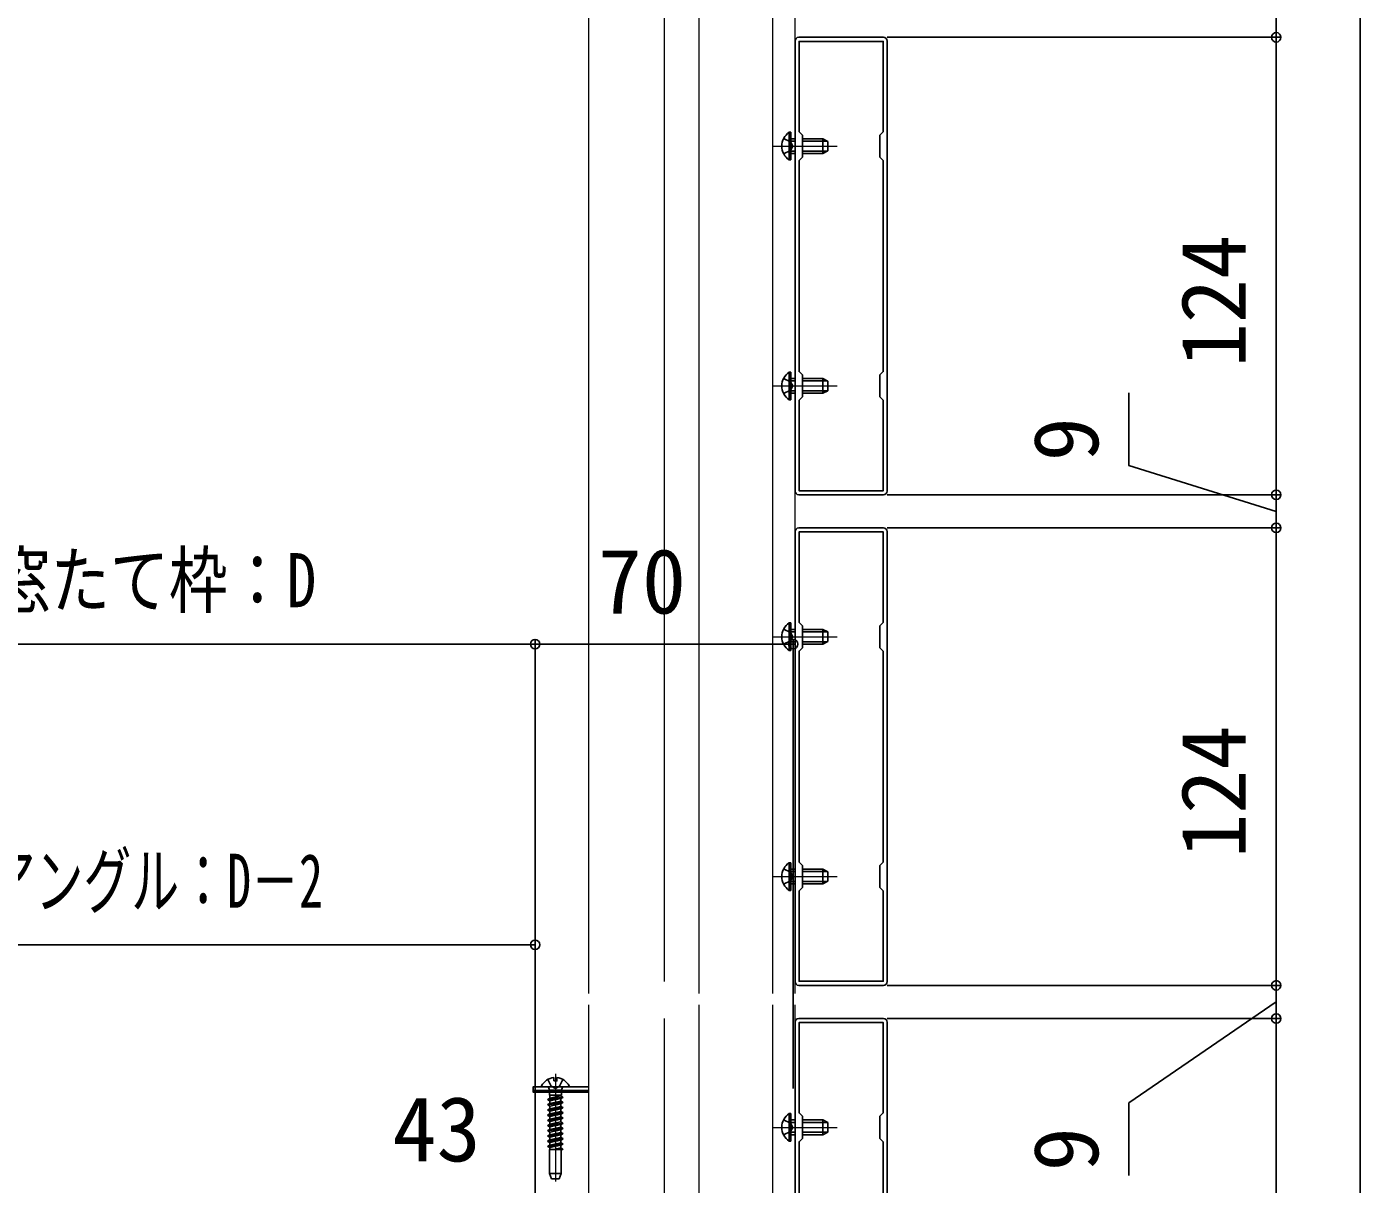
# Model space of a CAD drawing. Units: millimetres, scale not verified. Extents: x -1050 to 1050, y -1565 to 1557.
# Drawn here: x 688.3 to 1050, y 67.9 to 381.8 of the extents above; entities that cross this region are included whole.
import ezdxf
from ezdxf.enums import TextEntityAlignment as Align

# ---------------------------------------------------------------- set-up
doc = ezdxf.new("R2010")
doc.units = ezdxf.units.MM
doc.header["$LTSCALE"] = 8
for name, color, linetype in [('0-3_YKK_11', 7, 'Continuous'), ('0-5_YKK_13', 4, 'Continuous'), ('0-6_YKK_D', 6, 'Continuous'), ('0-7_YKK_ZWAK', 7, 'Continuous')]:
    doc.layers.add(name, color=color, linetype=linetype)
doc.layers.add('0-4_YKK_12', color=2, linetype='Continuous', lineweight=18)
doc.styles.add('ＭＳ ゴシック', font='')
doc.styles.get('ＭＳ ゴシック').set_extended_font_data('MS Gothic')

msp = doc.modelspace()

# ---------------------------------------------------------------- linework, layer by layer
at = {"layer": '0-3_YKK_11'}
for p, q in [((896.705, 255.869), (896.705, 377.869)), ((897.705, 378.869), (920.705, 378.869)), ((921.705, 377.869), (921.705, 255.869)), ((920.705, 254.869), (897.705, 254.869)), ((896.705, 122.869), (896.705, 244.869)), ((897.705, 245.869), (920.705, 245.869)), ((921.705, 244.869), (921.705, 122.869)), ((920.705, 121.869), (897.705, 121.869)), ((897.705, 112.869), (920.705, 112.869)), ((896.705, -10.131), (896.705, 111.869)), ((921.705, 111.869), (921.705, -10.131))]:
    msp.add_line(p, q, dxfattribs=at)
for points in [[(920.605, 345.469), (920.605, 288.269), (919.705, 287.369), (919.705, 281.369), (920.605, 280.469), (920.605, 255.969), (897.805, 255.969), (897.805, 280.469), (898.705, 281.369), (898.705, 287.369), (897.805, 288.269), (897.805, 345.469), (898.705, 346.369), (898.705, 352.369), (897.805, 353.269), (897.805, 377.769), (920.605, 377.769), (920.605, 353.269), (919.705, 352.369), (919.705, 346.369)], [(920.605, 212.469), (920.605, 155.269), (919.705, 154.369), (919.705, 148.369), (920.605, 147.469), (920.605, 122.969), (897.805, 122.969), (897.805, 147.469), (898.705, 148.369), (898.705, 154.369), (897.805, 155.269), (897.805, 212.469), (898.705, 213.369), (898.705, 219.369), (897.805, 220.269), (897.805, 244.769), (920.605, 244.769), (920.605, 220.269), (919.705, 219.369), (919.705, 213.369)], [(920.605, 79.469), (920.605, 22.269), (919.705, 21.369), (919.705, 15.369), (920.605, 14.469), (920.605, -10.031), (897.805, -10.031), (897.805, 14.469), (898.705, 15.369), (898.705, 21.369), (897.805, 22.269), (897.805, 79.469), (898.705, 80.369), (898.705, 86.369), (897.805, 87.269), (897.805, 111.769), (920.605, 111.769), (920.605, 87.269), (919.705, 86.369), (919.705, 80.369)]]:
    msp.add_lwpolyline(points, close=True, dxfattribs=at)
for centre, start, end in [((897.705, 377.869), 90.00001, 179.99999), ((920.705, 377.869), 0.00001, 89.99999), ((897.705, 255.869), 180.00001, 269.99999), ((920.705, 255.869), 270.00001, 359.99999), ((897.705, 244.869), 90.00001, 179.99999), ((920.705, 244.869), 0.00001, 89.99999), ((897.705, 122.869), 180.00001, 269.99999), ((920.705, 122.869), 270.00001, 359.99999), ((897.705, 111.869), 90.00001, 179.99999), ((920.705, 111.869), 0.00001, 89.99999)]:
    msp.add_arc(centre, 1, start, end, dxfattribs=at)
at = {"layer": '0-4_YKK_12'}
for p, q in [((861.205, 584.669), (861.205, 122.869)), ((840.705, 523.869), (840.705, 119.611)), ((870.705, 119.611), (870.705, 520.869)), ((890.705, 119.611), (890.705, 523.869)), ((896.705, 119.611), (896.705, 520.869)), ((890.605, 349.369), (908.105, 349.369)), ((890.605, 284.369), (908.105, 284.369)), ((890.605, 216.369), (908.105, 216.369)), ((890.605, 151.369), (908.105, 151.369)), ((840.705, 116.611), (840.705, -14.131)), ((870.705, -11.131), (870.705, 116.611)), ((890.705, -14.131), (890.705, 116.611)), ((896.705, -11.131), (896.705, 116.611)), ((861.205, 112.869), (861.205, -328.776)), ((831.705, 97.869), (831.705, 68.708)), ((826.205, 92.869), (840.705, 92.869)), ((826.205, 92.869), (826.205, -22.631)), ((890.605, 83.369), (908.105, 83.369))]:
    msp.add_line(p, q, dxfattribs=at)
at = {"layer": '0-5_YKK_13'}
for p, q in [((895.605, 345.619), (895.605, 353.119)), ((895.605, 351.369), (896.705, 351.369)), ((898.705, 351.369), (904.205, 351.369)), ((905.605, 350.669), (904.205, 351.369)), ((895.605, 350.715), (896.705, 350.715)), ((895.605, 348.024), (896.705, 348.024)), ((895.605, 347.369), (896.705, 347.369)), ((898.705, 350.715), (905.513, 350.715)), ((898.705, 348.024), (905.513, 348.024)), ((905.605, 348.069), (904.205, 347.369)), ((905.605, 348.069), (905.605, 350.669)), ((895.096, 345.619), (895.605, 345.619)), ((895.605, 280.619), (895.605, 288.119)), ((895.605, 286.369), (896.705, 286.369)), ((898.705, 286.369), (904.205, 286.369)), ((905.605, 285.669), (904.205, 286.369)), ((895.605, 285.715), (896.705, 285.715)), ((895.605, 283.024), (896.705, 283.024)), ((895.605, 282.369), (896.705, 282.369)), ((898.705, 285.715), (905.513, 285.715)), ((898.705, 283.024), (905.513, 283.024)), ((905.605, 283.069), (904.205, 282.369)), ((905.605, 283.069), (905.605, 285.669)), ((895.096, 280.619), (895.605, 280.619)), ((895.605, 212.619), (895.605, 220.119)), ((895.605, 218.369), (896.705, 218.369)), ((895.605, 217.715), (896.705, 217.715)), ((898.705, 218.369), (904.205, 218.369)), ((898.705, 217.715), (905.513, 217.715)), ((905.605, 217.669), (904.205, 218.369)), ((905.605, 215.069), (905.605, 217.669)), ((895.605, 215.024), (896.705, 215.024)), ((895.605, 214.369), (896.705, 214.369)), ((898.705, 215.024), (905.513, 215.024)), ((905.605, 215.069), (904.205, 214.369)), ((895.096, 212.619), (895.605, 212.619)), ((895.605, 147.619), (895.605, 155.119)), ((895.605, 153.369), (896.705, 153.369)), ((895.605, 152.715), (896.705, 152.715)), ((898.705, 153.369), (904.205, 153.369)), ((898.705, 152.715), (905.513, 152.715)), ((905.605, 152.669), (904.205, 153.369)), ((905.605, 150.069), (905.605, 152.669)), ((895.605, 150.024), (896.705, 150.024)), ((895.605, 149.369), (896.705, 149.369)), ((898.705, 150.024), (905.513, 150.024)), ((905.605, 150.069), (904.205, 149.369)), ((895.096, 147.619), (895.605, 147.619)), ((828.109, 94.369), (835.3, 94.369)), ((829.655, 96.335), (830.56, 94.52)), ((829.803, 94.238), (830.085, 93.463)), ((831.705, 93.911), (830.56, 94.52)), ((831.28, 96.848), (831.28, 95.969)), ((831.705, 93.911), (832.85, 94.52)), ((833.755, 96.335), (832.85, 94.52)), ((833.607, 94.238), (833.325, 93.463)), ((833.705, 91.588), (829.705, 90.955)), ((833.705, 91.488), (829.705, 90.855)), ((829.705, 90.955), (830.205, 91.243)), ((829.705, 90.955), (829.705, 90.855)), ((829.705, 90.855), (830.205, 90.566)), ((833.325, 93.463), (830.085, 93.463)), ((830.085, 93.463), (830.085, 92.063)), ((833.325, 92.063), (830.085, 92.063)), ((830.205, 92.063), (830.205, 91.243)), ((833.205, 91.877), (830.205, 91.243)), ((833.205, 91.2), (830.205, 90.566)), ((830.205, 90.565), (830.205, 89.833)), ((833.205, 90.467), (830.205, 89.833)), ((833.205, 92.063), (833.205, 91.877)), ((833.705, 91.588), (833.205, 91.877)), ((833.705, 91.488), (833.205, 91.2)), ((833.205, 91.199), (833.205, 90.467)), ((833.705, 90.178), (833.205, 90.467)), ((833.325, 93.463), (833.325, 92.063)), ((833.705, 91.488), (833.705, 91.588)), ((833.705, 90.178), (829.705, 89.545)), ((833.705, 90.078), (829.705, 89.445)), ((829.705, 89.545), (830.205, 89.833)), ((829.705, 89.545), (829.705, 89.445)), ((829.705, 89.445), (830.205, 89.156)), ((833.705, 88.768), (829.705, 88.135)), ((833.705, 88.668), (829.705, 88.035)), ((829.705, 88.135), (830.205, 88.423)), ((829.705, 88.135), (829.705, 88.035)), ((829.705, 88.035), (830.205, 87.746)), ((833.705, 87.358), (829.705, 86.725)), ((833.705, 87.258), (829.705, 86.625)), ((829.705, 86.725), (830.205, 87.013)), ((833.205, 89.79), (830.205, 89.156)), ((830.205, 89.155), (830.205, 88.423)), ((833.205, 89.057), (830.205, 88.423)), ((833.205, 88.38), (830.205, 87.746)), ((830.205, 87.745), (830.205, 87.013)), ((833.205, 87.647), (830.205, 87.013)), ((833.205, 86.97), (830.205, 86.336)), ((833.705, 90.078), (833.205, 89.79)), ((833.205, 89.789), (833.205, 89.057)), ((833.705, 88.768), (833.205, 89.057)), ((833.705, 88.668), (833.205, 88.38)), ((833.205, 88.379), (833.205, 87.647)), ((833.705, 87.358), (833.205, 87.647)), ((833.705, 87.258), (833.205, 86.97)), ((833.205, 86.969), (833.205, 86.237)), ((833.705, 90.078), (833.705, 90.178)), ((833.705, 88.668), (833.705, 88.768)), ((833.705, 87.258), (833.705, 87.358)), ((895.605, 79.619), (895.605, 87.119)), ((829.705, 86.725), (829.705, 86.625)), ((829.705, 86.625), (830.205, 86.336)), ((833.705, 85.948), (829.705, 85.315)), ((833.705, 85.848), (829.705, 85.215)), ((829.705, 85.315), (830.205, 85.603)), ((829.705, 85.315), (829.705, 85.215)), ((829.705, 85.215), (830.205, 84.926)), ((833.705, 84.538), (829.705, 83.905)), ((833.705, 84.438), (829.705, 83.805)), ((829.705, 83.905), (830.205, 84.193)), ((829.705, 83.905), (829.705, 83.805)), ((829.705, 83.805), (830.205, 83.516)), ((830.205, 86.335), (830.205, 85.603)), ((833.205, 86.237), (830.205, 85.603)), ((833.205, 85.56), (830.205, 84.926)), ((830.205, 84.925), (830.205, 84.193)), ((833.205, 84.827), (830.205, 84.193)), ((833.205, 84.15), (830.205, 83.516)), ((830.205, 83.515), (830.205, 82.783)), ((833.205, 83.417), (830.205, 82.783)), ((833.705, 85.948), (833.205, 86.237)), ((833.705, 85.848), (833.205, 85.56)), ((833.205, 85.559), (833.205, 84.827)), ((833.705, 84.538), (833.205, 84.827)), ((833.705, 84.438), (833.205, 84.15)), ((833.205, 84.149), (833.205, 83.417)), ((833.705, 83.128), (833.205, 83.417)), ((833.705, 85.848), (833.705, 85.948)), ((833.705, 84.438), (833.705, 84.538)), ((895.605, 85.369), (896.705, 85.369)), ((895.605, 84.715), (896.705, 84.715)), ((898.705, 85.369), (904.205, 85.369)), ((898.705, 84.715), (905.513, 84.715)), ((905.605, 84.669), (904.205, 85.369)), ((905.605, 82.069), (905.605, 84.669)), ((833.705, 83.128), (829.705, 82.495)), ((833.705, 83.028), (829.705, 82.395)), ((829.705, 82.495), (830.205, 82.783)), ((829.705, 82.495), (829.705, 82.395)), ((829.705, 82.395), (830.205, 82.106)), ((833.705, 81.718), (829.705, 81.085)), ((833.705, 81.618), (829.705, 80.985)), ((829.705, 81.085), (830.205, 81.373)), ((829.705, 81.085), (829.705, 80.985)), ((829.705, 80.985), (830.205, 80.696)), ((833.705, 80.308), (829.705, 79.675)), ((833.705, 80.208), (829.705, 79.575)), ((829.705, 79.675), (830.205, 79.963)), ((829.705, 79.675), (829.705, 79.575)), ((829.705, 79.575), (830.205, 79.286)), ((833.205, 82.74), (830.205, 82.106)), ((830.205, 82.105), (830.205, 81.373)), ((833.205, 82.007), (830.205, 81.373)), ((833.205, 81.33), (830.205, 80.696)), ((830.205, 80.695), (830.205, 79.963)), ((833.205, 80.597), (830.205, 79.963)), ((833.205, 79.92), (830.205, 79.286)), ((833.705, 83.028), (833.205, 82.74)), ((833.205, 82.739), (833.205, 82.007)), ((833.705, 81.718), (833.205, 82.007)), ((833.705, 81.618), (833.205, 81.33)), ((833.205, 81.329), (833.205, 80.597)), ((833.705, 80.308), (833.205, 80.597)), ((833.705, 80.208), (833.205, 79.92)), ((833.205, 79.919), (833.205, 79.187)), ((833.705, 83.028), (833.705, 83.128)), ((833.705, 81.618), (833.705, 81.718)), ((833.705, 80.208), (833.705, 80.308)), ((895.096, 79.619), (895.605, 79.619)), ((895.605, 82.024), (896.705, 82.024)), ((895.605, 81.369), (896.705, 81.369)), ((898.705, 82.024), (905.513, 82.024)), ((905.605, 82.069), (904.205, 81.369)), ((833.705, 78.898), (829.705, 78.265)), ((833.705, 78.798), (829.705, 78.165)), ((829.705, 78.265), (830.205, 78.553)), ((829.705, 78.265), (829.705, 78.165)), ((829.705, 78.165), (830.205, 77.876)), ((833.672, 77.369), (830.089, 77.369)), ((830.089, 77.369), (830.089, 70.869)), ((830.205, 79.285), (830.205, 78.553)), ((833.205, 79.187), (830.205, 78.553)), ((833.205, 78.51), (830.205, 77.876)), ((830.205, 77.875), (830.205, 77.369)), ((833.205, 77.777), (831.274, 77.369)), ((833.705, 77.488), (832.953, 77.369)), ((833.705, 78.898), (833.205, 79.187)), ((833.705, 78.798), (833.205, 78.51)), ((833.205, 78.509), (833.205, 77.777)), ((833.705, 77.488), (833.205, 77.777)), ((833.321, 77.369), (833.321, 70.869)), ((833.705, 77.388), (833.585, 77.369)), ((833.705, 77.388), (833.672, 77.369)), ((833.705, 78.798), (833.705, 78.898)), ((833.705, 77.388), (833.705, 77.488)), ((830.089, 70.869), (830.635, 69.369)), ((830.635, 69.369), (832.775, 69.369))]:
    msp.add_line(p, q, dxfattribs=at)
for points in [[(893.596, 351.419), (895.451, 350.514), (896.06, 349.369)], [(895.096, 345.619), (895.096, 353.119), (895.605, 353.119)], [(898.705, 347.369), (904.205, 347.369), (904.205, 351.369)], [(893.596, 347.319), (895.451, 348.224), (896.06, 349.369)], [(893.596, 286.419), (895.451, 285.514), (896.06, 284.369)], [(895.096, 280.619), (895.096, 288.119), (895.605, 288.119)], [(898.705, 282.369), (904.205, 282.369), (904.205, 286.369)], [(893.596, 282.319), (895.451, 283.224), (896.06, 284.369)], [(893.596, 218.419), (895.451, 217.514), (896.06, 216.369)], [(895.096, 212.619), (895.096, 220.119), (895.605, 220.119)], [(898.705, 214.369), (904.205, 214.369), (904.205, 218.369)], [(893.596, 214.319), (895.451, 215.224), (896.06, 216.369)], [(893.596, 153.419), (895.451, 152.514), (896.06, 151.369)], [(895.096, 147.619), (895.096, 155.119), (895.605, 155.119)], [(898.705, 149.369), (904.205, 149.369), (904.205, 153.369)], [(893.596, 149.319), (895.451, 150.224), (896.06, 151.369)], [(840.705, 94.369), (825.705, 94.369), (825.705, 93.369), (840.705, 93.369)], [(832.13, 96.848), (832.13, 95.969), (831.28, 95.969)], [(840.705, 92.869), (825.705, 92.869), (825.705, 93.369), (840.705, 93.369)], [(895.096, 79.619), (895.096, 87.119), (895.605, 87.119)], [(893.596, 85.419), (895.451, 84.514), (896.06, 83.369)], [(893.596, 81.319), (895.451, 82.224), (896.06, 83.369)], [(898.705, 81.369), (904.205, 81.369), (904.205, 85.369)], [(830.089, 70.869), (833.321, 70.869), (832.775, 69.369)]]:
    msp.add_lwpolyline(points, dxfattribs=at)
for centre, radius, start, end in [((897.632, 349.369), 4.527, 124.06671, 235.93329), ((897.632, 284.369), 4.527, 124.06671, 235.93329), ((897.632, 216.369), 4.527, 124.06671, 235.93329), ((897.632, 151.369), 4.527, 124.06671, 235.93329), ((828.109, 94.524), 0.154, 152.71904, 270), ((831.705, 92.669), 4.2, 95.80773, 152.71904), ((829.615, 94.169), 0.2, 20, 90), ((831.705, 92.669), 4.2, 27.28096, 84.19227), ((833.795, 94.169), 0.2, 90, 160), ((835.3, 94.524), 0.154, 270, 27.28096), ((897.632, 83.369), 4.527, 124.06671, 235.93329)]:
    msp.add_arc(centre, radius, start, end, dxfattribs=at)
at = {"layer": '0-6_YKK_D'}
for p, q in [((1027.205, 387.869), (1027.205, 378.869)), ((921.705, 378.869), (1028.205, 378.869)), ((921.705, 378.869), (1028.205, 378.869)), ((1027.205, 378.869), (1027.205, 254.869)), ((921.705, 254.869), (1028.205, 254.869)), ((921.705, 254.869), (1028.205, 254.869)), ((1027.205, 254.869), (1027.205, 245.869)), ((921.705, 245.869), (1028.205, 245.869)), ((921.705, 245.869), (1028.205, 245.869)), ((1027.205, 245.869), (1027.205, 121.869)), ((620.955, 214.369), (826.206, 214.369)), ((826.205, 93.869), (826.205, 215.369)), ((826.205, 214.369), (896.205, 214.369)), ((826.206, -13.407), (826.206, 215.369)), ((896.205, 93.869), (896.205, 215.369)), ((826.206, 93.869), (826.206, 133.869)), ((620.955, 132.869), (826.206, 132.869)), ((921.705, 121.869), (1028.205, 121.869)), ((921.705, 121.869), (1028.205, 121.869)), ((1027.205, 121.869), (1027.205, 112.869)), ((921.705, 112.869), (1028.205, 112.869)), ((921.705, 112.869), (1028.205, 112.869)), ((1027.205, 112.869), (1027.205, -11.131))]:
    msp.add_line(p, q, dxfattribs=at)
for points in [[(1027.205, 250.369), (987.205, 262.819), (987.205, 282.456)], [(1027.205, 117.369), (987.205, 89.98), (987.205, 70.343)]]:
    msp.add_lwpolyline(points, dxfattribs=at)
for centre in [(1027.205, 378.869), (1027.205, 378.869), (1027.205, 254.869), (1027.205, 254.869), (1027.205, 245.869), (1027.205, 245.869), (826.205, 214.369), (826.206, 214.369), (896.205, 214.369), (826.206, 132.869), (1027.205, 121.869), (1027.205, 121.869), (1027.205, 112.869), (1027.205, 112.869)]:
    msp.add_circle(centre, 1.275, dxfattribs=at)
at = {"layer": '0-7_YKK_ZWAK'}
msp.add_lwpolyline([(-1050, -1565), (1050, -1565), (1050, 1495)], dxfattribs=at)

# ---------------------------------------------------------------- texts
at = {"layer": '0-6_YKK_D', "style": 'ＭＳ ゴシック'}
for s, p in [('124', (1024.205, 289.392)), ('9', (984.205, 263.91)), ('124', (1024.205, 156.392)), ('9', (984.205, 71.434))]:
    msp.add_text(s, height=17.6, rotation=90, dxfattribs=at).set_placement(p, align=Align.BOTTOM_LEFT)
for s, width, p in [('妻梁～窓たて枠：D', 0.8, (630.898, 219.983)), ('外壁前部アングル：D－2', 0.65, (625.711, 138.483))]:
    msp.add_text(s, height=14.66, dxfattribs=dict(at, width=width)).set_placement(p, align=Align.BOTTOM_LEFT)
for s, p in [('70', (843.205, 217.369)), ('43', (787.523, 68.869))]:
    msp.add_text(s, height=17.6, dxfattribs=at).set_placement(p, align=Align.BOTTOM_LEFT)

doc.saveas('drawing.dxf')
